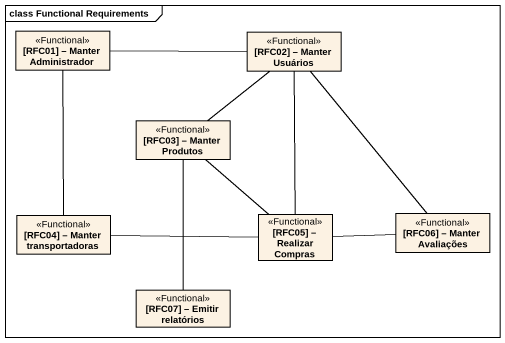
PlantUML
@startuml
mainframe class Functional Requirements
hide circle
hide empty members
class "[RFC01] – Manter Administrador" as RFC01_Manter_Administrador <<Functional>>
class "[RFC02] – Manter Usuários" as RFC02_Manter_Usuários <<Functional>>
class "[RFC03] – Manter Produtos" as RFC03_Manter_Produtos <<Functional>>
class "[RFC04] – Manter transportadoras" as RFC04_Manter_transportadoras <<Functional>>
class "[RFC05] – Realizar Compras" as RFC05_Realizar_Compras <<Functional>>
class "[RFC06] – Manter Avaliações" as RFC06_Manter_Avaliações <<Functional>>
class "[RFC07] – Emitir relatórios" as RFC07_Emitir_relatórios <<Functional>>
RFC01_Manter_Administrador -right- RFC02_Manter_Usuários
RFC01_Manter_Administrador -- RFC04_Manter_transportadoras
RFC02_Manter_Usuários -- RFC03_Manter_Produtos
RFC02_Manter_Usuários -- RFC05_Realizar_Compras
RFC02_Manter_Usuários -- RFC06_Manter_Avaliações
RFC03_Manter_Produtos -- RFC05_Realizar_Compras
RFC03_Manter_Produtos -- RFC07_Emitir_relatórios
RFC05_Realizar_Compras -left- RFC04_Manter_transportadoras
RFC06_Manter_Avaliações -left- RFC05_Realizar_Compras
@enduml
